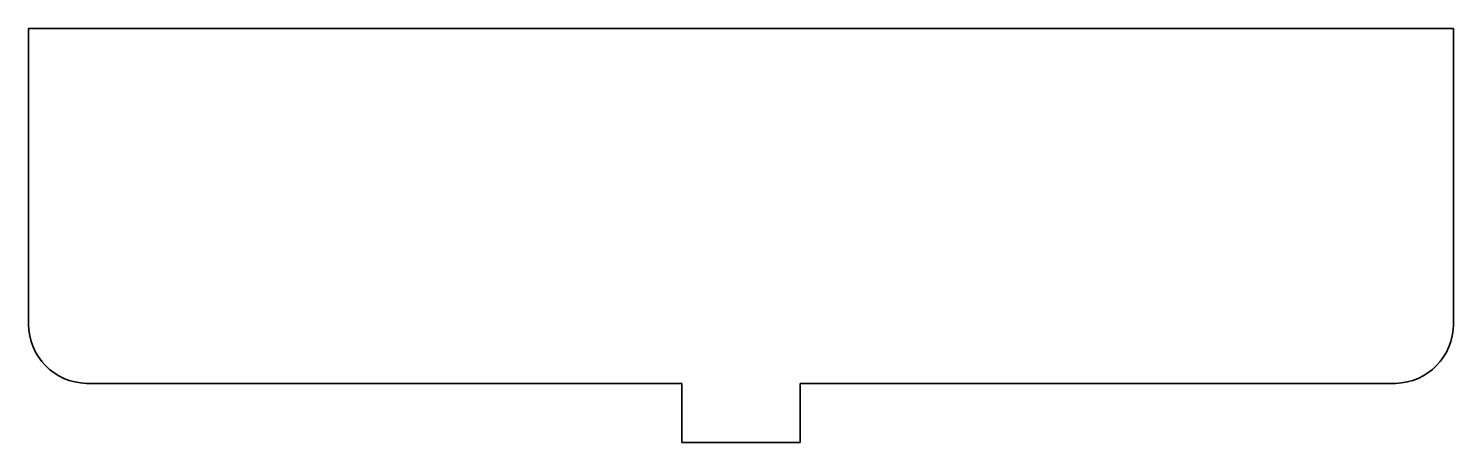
# Model space of a CAD drawing. Header units: inches. Extents: x 0 to 120, y 0 to 35.
import ezdxf

# ---------------------------------------------------------------- set-up
doc = ezdxf.new("R2010")
doc.units = ezdxf.units.IN
doc.header["$MEASUREMENT"] = 0
doc.layers.add('SIMUMAK Visible (ISO)', color=7, linetype='Continuous', lineweight=35)

# ---------------------------------------------------------------- blocks, each defined once
blk = doc.blocks.new('3DF-V016-REFSUPE01_Sheet_2_3DF-V016-REFSUPE01')
at = {"layer": 'SIMUMAK Visible (ISO)'}
for p, q in [((-60.15, 17.5), (-60.15, -7.5)), ((-60.15, 17.5), (60.15, 17.5)), ((60.15, -7.5), (60.15, 17.5)), ((-5, -12.5), (-55.25, -12.5)), ((-5, -12.5), (-5, -17.5)), ((55.25, -12.5), (5, -12.5)), ((5, -17.5), (5, -12.5)), ((-5, -17.5), (5, -17.5))]:
    blk.add_line(p, q, dxfattribs=at)
for centre, start, end in [((-55.15, -7.5), 180, 268.8425), ((55.15, -7.5), 271.1575, 360)]:
    blk.add_arc(centre, 5, start, end, dxfattribs=at)

msp = doc.modelspace()

# ---------------------------------------------------------------- block references
msp.add_blockref('3DF-V016-REFSUPE01_Sheet_2_3DF-V016-REFSUPE01', (60.15, 17.5))

doc.saveas('drawing.dxf')
